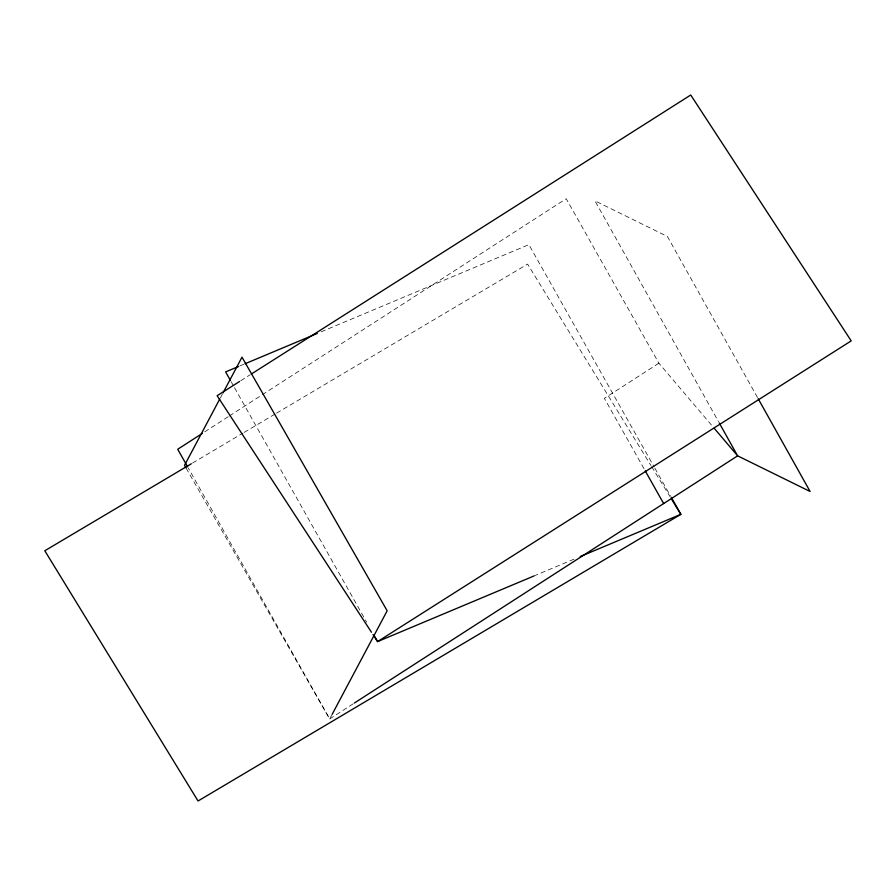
<?xml version="1.0" encoding="UTF-8"?>
<svg xmlns="http://www.w3.org/2000/svg" width="896" height="896" viewBox="0 0 896 896"><rect width="100%" height="100%" fill="white"/><g stroke="black" fill="none" stroke-linecap="round" stroke-linejoin="round"><path stroke-width="0.67" stroke-dasharray="4.48 3.36" d="M220.371 397.891L222.331 394.184M332.304 714.045L329.683 718.962L185.92 467.768M204.714 431.861L228.189 416.718M229.365 415.957L261.05 395.528M262.226 394.766L566.205 198.71L658.885 363.194L713.194 427.09M658.885 363.194L604.363 398.35L644.571 469.706M353.203 703.786L329.683 718.962L188.362 468.149M240.744 380.733L250.197 374.741M192.528 463.053L242.962 433.104M244.171 432.387L275.397 413.851M276.595 413.134L527.61 264.107L650.933 465.483M239.814 365.949L243.69 364.325M321.115 331.834L528.898 244.642L654.158 466.95M533.736 576.072L576.318 558.197M651.661 466.67L669.906 496.462M654.842 468.171L670.589 496.115M231.101 381.629L233.834 386.49M234.517 387.699L366.632 622.16M757.523 397.544L667.408 236.488L594.944 200.838L718.514 421.68"/><path stroke-width="1.34" d="M219.71 399.123L184.531 465.338L185.92 467.768M222.992 392.952L241.998 357.168L387.162 610.792L332.304 714.045M202.373 433.373L177.722 449.266L187.678 466.928M354.379 703.035L737.632 455.84L810.096 491.49L758.206 398.765M239.568 381.483L217.123 395.73L371.47 632.24M251.373 373.99L690.738 95.01L851.2 340.872L377.586 641.603L372.994 634.581M191.318 463.77L44.8 550.76L198.05 800.99L680.859 514.338L671.272 497.325M238.526 366.498L225.624 371.907L230.406 380.419M244.978 363.787L317.251 333.458M533.736 576.072L377.586 641.603L374.158 635.533M580.194 556.573L680.859 514.338L671.373 498.848M714.101 428.154L737.632 455.84L719.197 422.901M645.254 470.915L663.645 503.563"/></g></svg>
